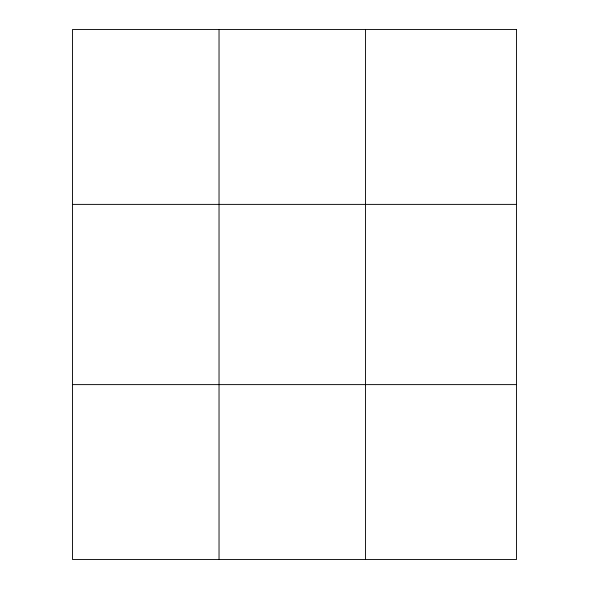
<?xml version="1.0" encoding="UTF-8"?>
<svg xmlns="http://www.w3.org/2000/svg" width="589" height="589" viewBox="0 0 589 589"><rect width="100%" height="100%" fill="white"/><g stroke="black" fill="none" stroke-linecap="round" stroke-linejoin="round"><path stroke-width="0.88" d="M219.034 559.55L219.034 29.45M365.526 559.55L365.526 29.45M72.543 204.383L516.457 204.383M72.543 384.617L516.457 384.617M516.457 29.45L516.457 559.55L72.543 559.55L72.543 29.45L516.457 29.45"/></g></svg>
